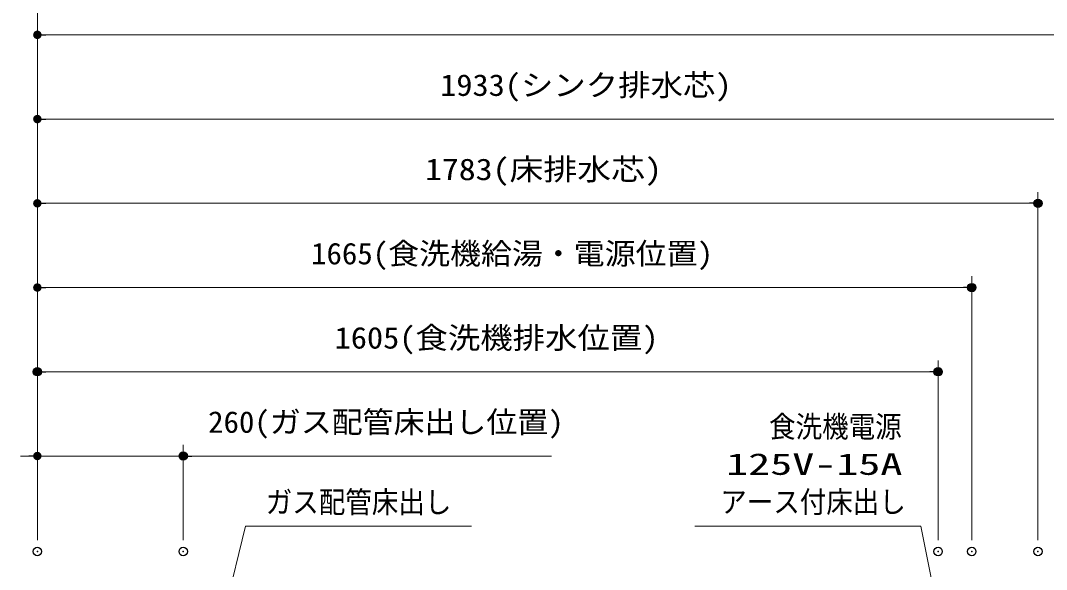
# Model space of a CAD drawing. Units: millimetres, scale not verified. Extents: x -9797 to 9797, y -4555 to 4555.
# Drawn here: x -8039 to -6210, y 1908 to 2886 of the extents above; entities that cross this region are included whole.
import ezdxf
from ezdxf.enums import TextEntityAlignment as Align

# ---------------------------------------------------------------- set-up
doc = ezdxf.new("R2010")
doc.units = ezdxf.units.MM
doc.header["$LTSCALE"] = 30
doc.header["$PDMODE"] = 32
doc.header["$PDSIZE"] = 15
for name, color, linetype, lineweight in [('0-2_寸法ﾚｲﾔｰ', 30, 'Continuous', 13), ('0-3_0', 7, 'Continuous', 25), ('0-4_DEFPOINTS', 7, 'Continuous', 25)]:
    doc.layers.add(name, color=color, linetype=linetype, lineweight=lineweight)
doc.styles.add('ＭＳ ゴシック', font='')
doc.styles.get('ＭＳ ゴシック').set_extended_font_data('MS Gothic')

# ---------------------------------------------------------------- blocks, each defined once
blk = doc.blocks.new('_DOT')
at = {"layer": '0-3_0', "color": 30}
blk.add_line((-15, 0), (-30, 0), dxfattribs=at)
for points in [[(0, 0), (-15, 0), (-14.88, 1.88)], [(0, 0), (-14.88, -1.88), (-15, 0)], [(0, 0), (-14.88, 1.88), (-14.53, 3.73)], [(0, 0), (-14.53, -3.73), (-14.88, -1.88)], [(0, 0), (-14.53, 3.73), (-13.95, 5.52)], [(0, 0), (-13.95, -5.52), (-14.53, -3.73)], [(0, 0), (-13.95, 5.52), (-13.14, 7.23)], [(0, 0), (-13.14, -7.23), (-13.95, -5.52)], [(0, 0), (-13.14, 7.23), (-12.14, 8.82)], [(0, 0), (-12.14, -8.82), (-13.14, -7.23)], [(0, 0), (-12.14, 8.82), (-10.93, 10.27)], [(0, 0), (-10.93, -10.27), (-12.14, -8.82)], [(0, 0), (-10.93, 10.27), (-9.56, 11.56)], [(0, 0), (-9.56, -11.56), (-10.93, -10.27)], [(0, 0), (-9.56, 11.56), (-8.04, 12.66)], [(0, 0), (-8.04, -12.66), (-9.56, -11.56)], [(0, 0), (-8.04, 12.66), (-6.39, 13.57)], [(0, 0), (-6.39, -13.57), (-8.04, -12.66)], [(0, 0), (-6.39, 13.57), (-4.64, 14.27)], [(0, 0), (-4.64, -14.27), (-6.39, -13.57)], [(0, 0), (-4.64, 14.27), (-2.81, 14.73)], [(0, 0), (-2.81, -14.73), (-4.64, -14.27)], [(0, 0), (-2.81, 14.73), (-0.94, 14.97)], [(0, 0), (-0.94, -14.97), (-2.81, -14.73)], [(0, 0), (-0.94, 14.97), (0.94, 14.97)], [(0, 0), (0.94, -14.97), (-0.94, -14.97)], [(0, 0), (0.94, 14.97), (2.81, 14.73)], [(0, 0), (2.81, 14.73), (4.64, 14.27)], [(0, 0), (4.64, 14.27), (6.39, 13.57)], [(0, 0), (6.39, 13.57), (8.04, 12.66)], [(0, 0), (8.04, 12.66), (9.56, 11.56)], [(0, 0), (9.56, 11.56), (10.93, 10.27)], [(0, 0), (10.93, 10.27), (12.14, 8.82)], [(0, 0), (12.14, 8.82), (13.14, 7.23)], [(0, 0), (13.14, 7.23), (13.95, 5.52)], [(0, 0), (13.95, 5.52), (14.53, 3.73)], [(0, 0), (14.53, 3.73), (14.88, 1.88)], [(0, 0), (14.88, 1.88), (15, 0)], [(0, 0), (2.81, -14.73), (0.94, -14.97)], [(0, 0), (4.64, -14.27), (2.81, -14.73)], [(0, 0), (6.39, -13.57), (4.64, -14.27)], [(0, 0), (8.04, -12.66), (6.39, -13.57)], [(0, 0), (9.56, -11.56), (8.04, -12.66)], [(0, 0), (10.93, -10.27), (9.56, -11.56)], [(0, 0), (12.14, -8.82), (10.93, -10.27)], [(0, 0), (13.14, -7.23), (12.14, -8.82)], [(0, 0), (13.95, -5.52), (13.14, -7.23)], [(0, 0), (14.53, -3.73), (13.95, -5.52)], [(0, 0), (14.88, -1.88), (14.53, -3.73)], [(0, 0), (15, 0), (14.88, -1.88)]]:
    blk.add_solid(points, dxfattribs=at)

msp = doc.modelspace()

# ---------------------------------------------------------------- linework, layer by layer
at = {"layer": '0-2_寸法ﾚｲﾔｰ'}
for p, q in [((-8008.51, 1960), (-8008.51, 3180)), ((-8008.51, 1960), (-8008.51, 3030)), ((-8008.51, 1960), (-8008.51, 2880)), ((-7993.51, 2860), (-6030.51, 2860)), ((-8008.51, 1960), (-8008.51, 2730)), ((-7993.51, 2710), (-6090.51, 2710)), ((-8008.51, 1960), (-8008.51, 2580)), ((-6225.51, 1960), (-6225.51, 2580)), ((-7993.51, 2560), (-6240.51, 2560)), ((-8008.51, 2280), (-8008.51, 2430)), ((-6343.51, 1960), (-6343.51, 2430)), ((-7993.51, 2410), (-6358.51, 2410)), ((-8008.51, 1960), (-8008.51, 2280)), ((-6403.51, 1960), (-6403.51, 2280)), ((-7993.51, 2260), (-6418.51, 2260)), ((-8008.51, 1960), (-8008.51, 2130)), ((-7748.51, 1960), (-7748.51, 2130)), ((-8023.51, 2110), (-8038.51, 2110)), ((-8008.51, 2110), (-7748.51, 2110)), ((-7748.51, 2110), (-7092.23, 2110)), ((-7733.51, 2110), (-7718.51, 2110))]:
    msp.add_line(p, q, dxfattribs=at)
for points in [[(-7235.04, 1985), (-7637.77, 1985), (-7742.93, 1554.21)], [(-6837.25, 1985), (-6434.52, 1985), (-6348.3, 1554.42)]]:
    msp.add_lwpolyline(points, dxfattribs=at)
at = {"layer": '0-4_DEFPOINTS'}
for p in [(-6225.51, 2560), (-6343.51, 2410), (-8008.51, 2260), (-6403.51, 2260), (-7748.51, 2110), (-8008.51, 1940), (-7748.51, 1940), (-6403.51, 1940), (-6343.51, 1940), (-6225.51, 1940)]:
    msp.add_point(p, dxfattribs=at)

# ---------------------------------------------------------------- block references
at = {"layer": '0-2_寸法ﾚｲﾔｰ', "xscale": 0.5, "yscale": 0.5, "rotation": 180}
for p in [(-8008.51, 2860), (-8008.51, 2710), (-8008.51, 2560), (-8008.51, 2410), (-8008.51, 2260), (-7748.51, 2110)]:
    msp.add_blockref('_DOT', p, dxfattribs=at)
at = {"layer": '0-2_寸法ﾚｲﾔｰ', "xscale": 0.5, "yscale": 0.5}
for p in [(-6225.51, 2560), (-6343.51, 2410), (-6403.51, 2260), (-8008.51, 2110)]:
    msp.add_blockref('_DOT', p, dxfattribs=at)

# ---------------------------------------------------------------- texts
at = {"layer": '0-2_寸法ﾚｲﾔｰ', "style": 'ＭＳ ゴシック'}
for s, width, p in [('1933(シンク排水芯)', 1.1, (-7290.78, 2739.74)), ('1783(床排水芯)', 1.15, (-7317.78, 2589.74)), ('1665(食洗機給湯・電源位置)', 1.05, (-7520.78, 2439.74)), ('1605(食洗機排水位置)', 1.1, (-7478.78, 2289.74)), ('260(ガス配管床出し位置)', 1.05, (-7704.23, 2139.74))]:
    msp.add_text(s, height=38.48, dxfattribs=dict(at, width=width)).set_placement(p, align=Align.BOTTOM_LEFT)
at = {"layer": '0-2_寸法ﾚｲﾔｰ', "color": 7, "style": 'ＭＳ ゴシック'}
for s, height, width, p in [('食洗機電源', 38.49, 0.9, (-6704.65, 2131.55)), ('125V-15A', 38.48, 1.5, (-6781.19, 2064.89)), ('ガス配管床出し', 38.49, 0.9, (-7601.58, 1997.15)), ('アース付床出し', 38.49, 0.9, (-6791.75, 1997.57))]:
    msp.add_text(s, height=height, dxfattribs=dict(at, width=width)).set_placement(p, align=Align.BOTTOM_LEFT)

doc.saveas('drawing.dxf')
